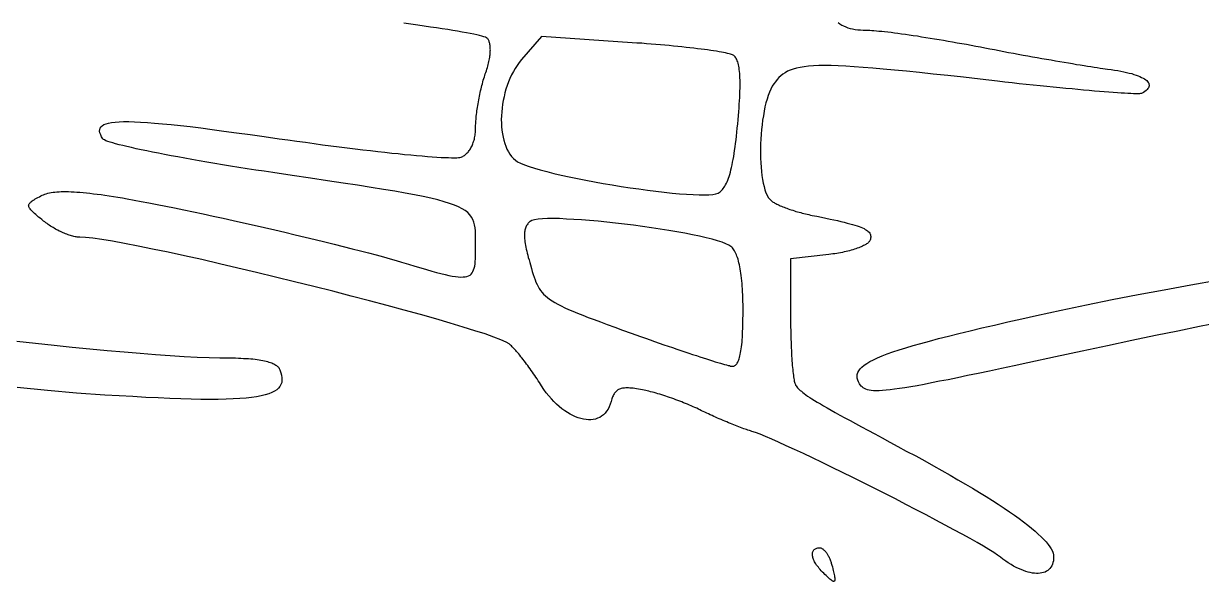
# Model space of a CAD drawing. Extents: x 61.4 to 117, y 125.4 to 225.4.
# Drawn here: x 83.79 to 93.79, y 149.06 to 153.8 of the extents above; entities that cross this region are included whole.
import ezdxf

# ---------------------------------------------------------------- set-up
doc = ezdxf.new("R2010")
doc.units = 0
doc.layers.add('LAYER_1', color=7, linetype='CONTINUOUS')

msp = doc.modelspace()

# ---------------------------------------------------------------- linework, layer by layer
at = {"layer": 'LAYER_1', "color": 7}
for points in [[(87.725, 153.674), (87.719, 153.678), (87.71, 153.682), (87.697, 153.686), (87.68, 153.691), (87.661, 153.696), (87.637, 153.702), (87.611, 153.708), (87.581, 153.714), (87.549, 153.72), (87.513, 153.726), (87.474, 153.733), (87.433, 153.74), (87.39, 153.747), (87.343, 153.754), (87.294, 153.762), (87.243, 153.769), (87.19, 153.777), (87.135, 153.785), (87.077, 153.793), (87.018, 153.801)], [(90.705, 153.807), (90.72, 153.796), (90.736, 153.786), (90.752, 153.778), (90.77, 153.77), (90.788, 153.763), (90.808, 153.757), (90.828, 153.753), (90.85, 153.749), (90.872, 153.746), (90.895, 153.744), (90.919, 153.743), (90.945, 153.742)], [(90.945, 153.742), (90.958, 153.742), (90.973, 153.741), (90.99, 153.74), (91.009, 153.739), (91.03, 153.737), (91.052, 153.735), (91.075, 153.733), (91.1, 153.73), (91.126, 153.727), (91.154, 153.724), (91.183, 153.72), (91.213, 153.716), (91.244, 153.712), (91.276, 153.708), (91.309, 153.703), (91.343, 153.698), (91.378, 153.693), (91.413, 153.687), (91.45, 153.681), (91.486, 153.675), (91.524, 153.669), (91.562, 153.663), (91.6, 153.657), (91.639, 153.65), (91.677, 153.643), (91.716, 153.636), (91.756, 153.629), (91.795, 153.622), (91.834, 153.615), (91.874, 153.607), (91.913, 153.6)], [(87.709, 153.371), (87.714, 153.384), (87.719, 153.398), (87.723, 153.411), (87.727, 153.425), (87.73, 153.438), (87.734, 153.451), (87.737, 153.463), (87.739, 153.476), (87.742, 153.488), (87.744, 153.5), (87.746, 153.512), (87.748, 153.523), (87.749, 153.534), (87.75, 153.545), (87.751, 153.556), (87.751, 153.566), (87.752, 153.576), (87.751, 153.585), (87.751, 153.595), (87.751, 153.603), (87.75, 153.612), (87.748, 153.62), (87.747, 153.628), (87.745, 153.635), (87.743, 153.642), (87.741, 153.648), (87.738, 153.654), (87.735, 153.66), (87.732, 153.665), (87.728, 153.67), (87.725, 153.674)], [(88.956, 153.636), (88.186, 153.689), (88.016, 153.492)], [(89.814, 153.53), (89.808, 153.533), (89.8, 153.536), (89.791, 153.539), (89.779, 153.542), (89.766, 153.545), (89.75, 153.549), (89.733, 153.552), (89.714, 153.556), (89.694, 153.559), (89.672, 153.563), (89.648, 153.567), (89.624, 153.57), (89.597, 153.574), (89.57, 153.578), (89.541, 153.581), (89.511, 153.585), (89.479, 153.589), (89.447, 153.593), (89.414, 153.596), (89.379, 153.6), (89.344, 153.604), (89.308, 153.607), (89.271, 153.611), (89.234, 153.614), (89.196, 153.618), (89.157, 153.621), (89.118, 153.624), (89.078, 153.627), (89.037, 153.631), (88.997, 153.633), (88.956, 153.636)], [(91.913, 153.6), (91.952, 153.592), (91.992, 153.584), (92.032, 153.577), (92.072, 153.569), (92.112, 153.561), (92.153, 153.554), (92.194, 153.546), (92.235, 153.539), (92.275, 153.531), (92.316, 153.524), (92.356, 153.517), (92.396, 153.51), (92.436, 153.503), (92.475, 153.496), (92.513, 153.489), (92.551, 153.482), (92.588, 153.476), (92.625, 153.47), (92.66, 153.464), (92.695, 153.458), (92.729, 153.452), (92.761, 153.447), (92.793, 153.442), (92.823, 153.437), (92.852, 153.433), (92.879, 153.428), (92.905, 153.424), (92.93, 153.421), (92.952, 153.417), (92.974, 153.415), (92.993, 153.412)], [(88.016, 153.492), (87.997, 153.468), (87.979, 153.443), (87.962, 153.417), (87.947, 153.39), (87.932, 153.362), (87.918, 153.333), (87.906, 153.303), (87.895, 153.272), (87.884, 153.241), (87.875, 153.209), (87.868, 153.177), (87.861, 153.145), (87.855, 153.113), (87.851, 153.08), (87.848, 153.048), (87.846, 153.016), (87.845, 152.985), (87.846, 152.953), (87.847, 152.923), (87.85, 152.893), (87.854, 152.863), (87.86, 152.835), (87.866, 152.808), (87.874, 152.781), (87.883, 152.756), (87.893, 152.733), (87.905, 152.71), (87.918, 152.689), (87.932, 152.67), (87.947, 152.653), (87.964, 152.638)], [(89.852, 152.947), (89.856, 152.982), (89.859, 153.017), (89.861, 153.05), (89.864, 153.082), (89.866, 153.113), (89.868, 153.143), (89.869, 153.171), (89.87, 153.198), (89.871, 153.224), (89.872, 153.249), (89.872, 153.273), (89.872, 153.295), (89.872, 153.317), (89.871, 153.337), (89.87, 153.356), (89.869, 153.374), (89.868, 153.391), (89.866, 153.407), (89.864, 153.422), (89.861, 153.436), (89.859, 153.449), (89.855, 153.462), (89.852, 153.473), (89.848, 153.483), (89.844, 153.492), (89.84, 153.501), (89.836, 153.508), (89.831, 153.515), (89.825, 153.521), (89.82, 153.526), (89.814, 153.53)], [(92.059, 153.309), (91.91, 153.326), (91.769, 153.342), (91.636, 153.356), (91.512, 153.37), (91.395, 153.382), (91.286, 153.393), (91.183, 153.403), (91.088, 153.412), (91, 153.42), (90.917, 153.426), (90.841, 153.432), (90.771, 153.436), (90.706, 153.439), (90.646, 153.441), (90.591, 153.441), (90.541, 153.441), (90.495, 153.439), (90.454, 153.436), (90.416, 153.432), (90.382, 153.426), (90.351, 153.42), (90.323, 153.412), (90.298, 153.403), (90.275, 153.393), (90.254, 153.381), (90.235, 153.368), (90.218, 153.355), (90.202, 153.339), (90.187, 153.323), (90.172, 153.305), (90.159, 153.286)], [(87.627, 152.923), (87.627, 152.935), (87.628, 152.947), (87.628, 152.959), (87.629, 152.972), (87.63, 152.985), (87.631, 152.999), (87.632, 153.013), (87.634, 153.027), (87.636, 153.042), (87.638, 153.057), (87.64, 153.072), (87.642, 153.087), (87.645, 153.103), (87.647, 153.118), (87.65, 153.134), (87.653, 153.15), (87.656, 153.165), (87.659, 153.181), (87.662, 153.197), (87.666, 153.212), (87.669, 153.228), (87.673, 153.243), (87.677, 153.258), (87.68, 153.273), (87.684, 153.288), (87.688, 153.303), (87.692, 153.317), (87.697, 153.331), (87.701, 153.345), (87.705, 153.358), (87.709, 153.371)], [(92.993, 153.412), (93.023, 153.408), (93.052, 153.403), (93.079, 153.399), (93.106, 153.394), (93.131, 153.389), (93.154, 153.384), (93.177, 153.378), (93.198, 153.373), (93.217, 153.367), (93.236, 153.361), (93.253, 153.354), (93.268, 153.348), (93.282, 153.341), (93.295, 153.335), (93.307, 153.328), (93.317, 153.321), (93.325, 153.314), (93.332, 153.307), (93.338, 153.299), (93.342, 153.292), (93.344, 153.284), (93.346, 153.277), (93.345, 153.269), (93.343, 153.261), (93.34, 153.254), (93.335, 153.246), (93.328, 153.238), (93.32, 153.23), (93.31, 153.222), (93.299, 153.214), (93.286, 153.207)], [(90.159, 153.286), (90.146, 153.266), (90.133, 153.242), (90.122, 153.216), (90.111, 153.188), (90.101, 153.157), (90.092, 153.124), (90.084, 153.09), (90.076, 153.054), (90.07, 153.016), (90.064, 152.978), (90.059, 152.939), (90.054, 152.899), (90.051, 152.858), (90.048, 152.817), (90.047, 152.776), (90.046, 152.736), (90.046, 152.696), (90.046, 152.656), (90.048, 152.617), (90.051, 152.579), (90.054, 152.543), (90.058, 152.508), (90.063, 152.474), (90.069, 152.443), (90.076, 152.414), (90.084, 152.387), (90.092, 152.362), (90.102, 152.341), (90.112, 152.322), (90.124, 152.307), (90.136, 152.295)], [(93.286, 153.207), (93.282, 153.205), (93.274, 153.204), (93.263, 153.203), (93.249, 153.203), (93.233, 153.203), (93.213, 153.203), (93.191, 153.204), (93.166, 153.205), (93.138, 153.207), (93.108, 153.208), (93.076, 153.21), (93.041, 153.213), (93.004, 153.216), (92.965, 153.219), (92.924, 153.222), (92.881, 153.225), (92.836, 153.229), (92.79, 153.233), (92.741, 153.238), (92.691, 153.243), (92.64, 153.247), (92.587, 153.253), (92.532, 153.258), (92.477, 153.264), (92.42, 153.269), (92.362, 153.276), (92.303, 153.282), (92.243, 153.288), (92.183, 153.295), (92.121, 153.302), (92.059, 153.309)], [(84.462, 152.819), (84.451, 152.837), (84.443, 152.855), (84.437, 152.87), (84.434, 152.885), (84.435, 152.898), (84.439, 152.911), (84.446, 152.922), (84.456, 152.931), (84.47, 152.94), (84.488, 152.947), (84.51, 152.953), (84.536, 152.958), (84.566, 152.962), (84.6, 152.965), (84.638, 152.966), (84.681, 152.966), (84.729, 152.965), (84.781, 152.962), (84.839, 152.959), (84.901, 152.954), (84.969, 152.948), (85.042, 152.941), (85.12, 152.932), (85.204, 152.923), (85.293, 152.912), (85.389, 152.9), (85.49, 152.886), (85.597, 152.872), (85.711, 152.856), (85.831, 152.839), (85.958, 152.821)], [(89.686, 152.359), (89.694, 152.363), (89.702, 152.369), (89.709, 152.375), (89.716, 152.382), (89.724, 152.389), (89.73, 152.398), (89.737, 152.408), (89.744, 152.418), (89.75, 152.43), (89.756, 152.442), (89.762, 152.455), (89.768, 152.469), (89.774, 152.485), (89.779, 152.501), (89.785, 152.518), (89.79, 152.537), (89.795, 152.556), (89.8, 152.576), (89.805, 152.598), (89.809, 152.621), (89.814, 152.644), (89.818, 152.669), (89.822, 152.695), (89.826, 152.722), (89.83, 152.751), (89.834, 152.78), (89.838, 152.811), (89.842, 152.843), (89.845, 152.876), (89.849, 152.911), (89.852, 152.947)], [(87.503, 152.664), (87.51, 152.667), (87.517, 152.671), (87.524, 152.675), (87.531, 152.679), (87.538, 152.684), (87.544, 152.689), (87.55, 152.694), (87.556, 152.7), (87.562, 152.707), (87.567, 152.713), (87.573, 152.72), (87.578, 152.727), (87.583, 152.735), (87.587, 152.743), (87.592, 152.751), (87.596, 152.76), (87.6, 152.769), (87.603, 152.778), (87.607, 152.788), (87.61, 152.798), (87.613, 152.808), (87.616, 152.818), (87.618, 152.829), (87.62, 152.84), (87.622, 152.851), (87.623, 152.862), (87.625, 152.874), (87.626, 152.886), (87.627, 152.898), (87.627, 152.911), (87.627, 152.923)], [(85.906, 152.533), (85.832, 152.544), (85.759, 152.555), (85.687, 152.566), (85.616, 152.577), (85.546, 152.589), (85.478, 152.6), (85.411, 152.611), (85.345, 152.622), (85.28, 152.633), (85.218, 152.644), (85.157, 152.655), (85.098, 152.666), (85.041, 152.676), (84.986, 152.687), (84.933, 152.697), (84.882, 152.707), (84.834, 152.717), (84.788, 152.727), (84.745, 152.736), (84.704, 152.745), (84.666, 152.754), (84.631, 152.762), (84.599, 152.77), (84.57, 152.778), (84.545, 152.785), (84.522, 152.792), (84.503, 152.798), (84.487, 152.804), (84.475, 152.81), (84.466, 152.815), (84.462, 152.819)], [(85.958, 152.821), (86.033, 152.81), (86.108, 152.8), (86.182, 152.79), (86.255, 152.78), (86.327, 152.77), (86.398, 152.761), (86.468, 152.752), (86.536, 152.743), (86.603, 152.735), (86.669, 152.727), (86.733, 152.72), (86.795, 152.713), (86.855, 152.706), (86.914, 152.699), (86.97, 152.694), (87.024, 152.688), (87.076, 152.683), (87.126, 152.678), (87.173, 152.674), (87.217, 152.671), (87.259, 152.667), (87.298, 152.665), (87.334, 152.662), (87.367, 152.661), (87.396, 152.66), (87.423, 152.659), (87.446, 152.659), (87.466, 152.659), (87.482, 152.66), (87.494, 152.662), (87.503, 152.664)], [(87.964, 152.638), (87.983, 152.625), (88.009, 152.612), (88.042, 152.599), (88.081, 152.585), (88.126, 152.57), (88.176, 152.556), (88.231, 152.541), (88.291, 152.526), (88.354, 152.512), (88.421, 152.497), (88.491, 152.483), (88.563, 152.468), (88.636, 152.455), (88.711, 152.441), (88.787, 152.428), (88.862, 152.416), (88.938, 152.404), (89.013, 152.394), (89.087, 152.384), (89.158, 152.374), (89.228, 152.366), (89.295, 152.359), (89.358, 152.354), (89.418, 152.349), (89.473, 152.346), (89.524, 152.344), (89.569, 152.344), (89.608, 152.345), (89.641, 152.348), (89.667, 152.352), (89.686, 152.359)], [(87.627, 151.912), (87.627, 151.947), (87.627, 151.979), (87.627, 152.01), (87.625, 152.038), (87.622, 152.065), (87.618, 152.09), (87.612, 152.113), (87.603, 152.135), (87.592, 152.156), (87.577, 152.175), (87.56, 152.193), (87.538, 152.21), (87.512, 152.226), (87.481, 152.242), (87.446, 152.257), (87.405, 152.272), (87.359, 152.286), (87.306, 152.301), (87.247, 152.315), (87.182, 152.329), (87.109, 152.344), (87.029, 152.359), (86.94, 152.374), (86.844, 152.39), (86.739, 152.407), (86.624, 152.425), (86.501, 152.444), (86.368, 152.464), (86.224, 152.486), (86.07, 152.508), (85.906, 152.533)], [(83.958, 152.121), (83.943, 152.134), (83.929, 152.145), (83.915, 152.156), (83.903, 152.167), (83.891, 152.176), (83.881, 152.186), (83.872, 152.194), (83.863, 152.202), (83.856, 152.21), (83.849, 152.217), (83.844, 152.224), (83.839, 152.23), (83.836, 152.236), (83.833, 152.242), (83.832, 152.247), (83.831, 152.252), (83.832, 152.257), (83.833, 152.262), (83.835, 152.267), (83.838, 152.272), (83.843, 152.277), (83.848, 152.282), (83.854, 152.287), (83.861, 152.292), (83.869, 152.298), (83.877, 152.303), (83.887, 152.309), (83.898, 152.315), (83.909, 152.321), (83.922, 152.328), (83.935, 152.335)], [(83.935, 152.335), (83.945, 152.34), (83.956, 152.345), (83.968, 152.35), (83.981, 152.354), (83.994, 152.357), (84.008, 152.36), (84.022, 152.363), (84.038, 152.366), (84.054, 152.368), (84.071, 152.369), (84.089, 152.371), (84.108, 152.372), (84.128, 152.372), (84.149, 152.372), (84.17, 152.372), (84.193, 152.371), (84.217, 152.37), (84.241, 152.368), (84.267, 152.366), (84.294, 152.364), (84.322, 152.361), (84.351, 152.358), (84.381, 152.354), (84.413, 152.35), (84.446, 152.346), (84.479, 152.341), (84.514, 152.336), (84.551, 152.33), (84.589, 152.324), (84.628, 152.318), (84.668, 152.311)], [(84.668, 152.311), (84.726, 152.3), (84.787, 152.289), (84.853, 152.276), (84.923, 152.263), (84.995, 152.248), (85.071, 152.233), (85.149, 152.217), (85.23, 152.2), (85.312, 152.182), (85.397, 152.164), (85.483, 152.145), (85.569, 152.126), (85.657, 152.106), (85.745, 152.086), (85.833, 152.066), (85.921, 152.046), (86.008, 152.026), (86.095, 152.005), (86.18, 151.985), (86.264, 151.965), (86.346, 151.945), (86.426, 151.925), (86.503, 151.906), (86.578, 151.887), (86.65, 151.869), (86.718, 151.851), (86.783, 151.834), (86.844, 151.817), (86.9, 151.802), (86.951, 151.787), (86.998, 151.773)], [(90.136, 152.295), (90.141, 152.291), (90.147, 152.286), (90.154, 152.282), (90.161, 152.278), (90.168, 152.274), (90.176, 152.27), (90.185, 152.265), (90.194, 152.261), (90.204, 152.256), (90.214, 152.252), (90.224, 152.247), (90.235, 152.243), (90.247, 152.239), (90.258, 152.234), (90.27, 152.23), (90.282, 152.225), (90.295, 152.221), (90.307, 152.217), (90.32, 152.213), (90.334, 152.208), (90.347, 152.204), (90.36, 152.2), (90.374, 152.197), (90.388, 152.193), (90.401, 152.189), (90.415, 152.186), (90.429, 152.182), (90.443, 152.179), (90.457, 152.176), (90.47, 152.173), (90.484, 152.17)], [(89.795, 151.905), (89.777, 151.917), (89.752, 151.929), (89.719, 151.942), (89.68, 151.954), (89.634, 151.967), (89.584, 151.98), (89.528, 151.992), (89.468, 152.005), (89.404, 152.018), (89.336, 152.03), (89.266, 152.042), (89.194, 152.054), (89.119, 152.065), (89.044, 152.075), (88.968, 152.086), (88.891, 152.095), (88.815, 152.104), (88.74, 152.112), (88.667, 152.12), (88.595, 152.126), (88.526, 152.131), (88.46, 152.136), (88.398, 152.139), (88.339, 152.142), (88.286, 152.143), (88.237, 152.142), (88.194, 152.141), (88.158, 152.138), (88.128, 152.133), (88.105, 152.127), (88.091, 152.119)], [(90.484, 152.17), (90.525, 152.162), (90.564, 152.154), (90.601, 152.146), (90.636, 152.139), (90.669, 152.132), (90.7, 152.125), (90.729, 152.118), (90.756, 152.112), (90.782, 152.105), (90.805, 152.099), (90.827, 152.093), (90.847, 152.087), (90.866, 152.081), (90.883, 152.075), (90.898, 152.069), (90.912, 152.063), (90.925, 152.057), (90.936, 152.051), (90.946, 152.045), (90.954, 152.038), (90.961, 152.032), (90.968, 152.026), (90.973, 152.019), (90.976, 152.013), (90.979, 152.006), (90.981, 151.999), (90.982, 151.991), (90.982, 151.984), (90.981, 151.976), (90.979, 151.968), (90.977, 151.96)], [(84.266, 151.985), (84.258, 151.985), (84.25, 151.985), (84.242, 151.986), (84.234, 151.988), (84.225, 151.989), (84.215, 151.991), (84.206, 151.993), (84.196, 151.996), (84.186, 151.999), (84.176, 152.002), (84.166, 152.006), (84.156, 152.009), (84.145, 152.013), (84.134, 152.018), (84.124, 152.022), (84.113, 152.027), (84.102, 152.032), (84.091, 152.037), (84.08, 152.043), (84.07, 152.048), (84.059, 152.054), (84.048, 152.06), (84.038, 152.066), (84.027, 152.073), (84.017, 152.079), (84.006, 152.086), (83.996, 152.093), (83.987, 152.1), (83.977, 152.107), (83.968, 152.114), (83.958, 152.121)], [(88.091, 152.119), (88.085, 152.114), (88.079, 152.108), (88.074, 152.103), (88.069, 152.097), (88.064, 152.09), (88.06, 152.084), (88.057, 152.077), (88.053, 152.069), (88.05, 152.062), (88.048, 152.053), (88.046, 152.045), (88.044, 152.036), (88.043, 152.026), (88.042, 152.016), (88.042, 152.006), (88.042, 151.994), (88.042, 151.983), (88.043, 151.971), (88.045, 151.958), (88.046, 151.944), (88.048, 151.93), (88.051, 151.915), (88.054, 151.9), (88.057, 151.884), (88.061, 151.867), (88.065, 151.849), (88.07, 151.831), (88.074, 151.811), (88.08, 151.791), (88.086, 151.77), (88.092, 151.749)], [(87.912, 151.078), (87.885, 151.094), (87.841, 151.114), (87.782, 151.137), (87.708, 151.163), (87.62, 151.191), (87.521, 151.222), (87.41, 151.256), (87.289, 151.291), (87.159, 151.328), (87.021, 151.366), (86.876, 151.405), (86.726, 151.445), (86.571, 151.485), (86.413, 151.526), (86.252, 151.567), (86.09, 151.607), (85.928, 151.646), (85.767, 151.685), (85.608, 151.723), (85.452, 151.759), (85.301, 151.794), (85.155, 151.826), (85.015, 151.857), (84.883, 151.884), (84.76, 151.909), (84.646, 151.931), (84.544, 151.95), (84.454, 151.964), (84.376, 151.975), (84.314, 151.982), (84.266, 151.985)], [(90.977, 151.96), (90.975, 151.955), (90.972, 151.95), (90.969, 151.946), (90.964, 151.941), (90.959, 151.936), (90.953, 151.932), (90.946, 151.927), (90.939, 151.922), (90.93, 151.918), (90.921, 151.913), (90.912, 151.908), (90.902, 151.904), (90.891, 151.899), (90.88, 151.895), (90.868, 151.891), (90.856, 151.886), (90.843, 151.882), (90.83, 151.878), (90.816, 151.874), (90.802, 151.87), (90.787, 151.866), (90.772, 151.863), (90.757, 151.859), (90.741, 151.856), (90.725, 151.853), (90.709, 151.85), (90.693, 151.847), (90.676, 151.844), (90.659, 151.842), (90.642, 151.84), (90.625, 151.838)], [(86.998, 151.773), (87.056, 151.755), (87.111, 151.739), (87.162, 151.724), (87.209, 151.71), (87.254, 151.697), (87.294, 151.686), (87.332, 151.676), (87.367, 151.668), (87.399, 151.66), (87.428, 151.655), (87.455, 151.65), (87.479, 151.648), (87.501, 151.646), (87.52, 151.647), (87.538, 151.648), (87.553, 151.652), (87.567, 151.657), (87.579, 151.663), (87.589, 151.672), (87.597, 151.682), (87.604, 151.694), (87.61, 151.707), (87.615, 151.722), (87.619, 151.739), (87.622, 151.758), (87.624, 151.779), (87.625, 151.802), (87.626, 151.826), (87.627, 151.853), (87.627, 151.881), (87.627, 151.912)], [(89.898, 151.353), (89.898, 151.383), (89.898, 151.412), (89.897, 151.44), (89.896, 151.467), (89.895, 151.494), (89.894, 151.52), (89.893, 151.545), (89.891, 151.569), (89.889, 151.592), (89.887, 151.615), (89.885, 151.637), (89.883, 151.658), (89.88, 151.678), (89.877, 151.697), (89.874, 151.716), (89.871, 151.734), (89.867, 151.751), (89.863, 151.767), (89.859, 151.782), (89.855, 151.797), (89.851, 151.811), (89.846, 151.824), (89.841, 151.836), (89.836, 151.847), (89.831, 151.858), (89.826, 151.868), (89.82, 151.877), (89.814, 151.885), (89.808, 151.893), (89.802, 151.9), (89.795, 151.905)], [(90.625, 151.838), (90.301, 151.801), (90.301, 151.3)], [(88.092, 151.749), (88.1, 151.72), (88.108, 151.694), (88.115, 151.669), (88.123, 151.646), (88.131, 151.624), (88.139, 151.604), (88.148, 151.584), (88.157, 151.566), (88.167, 151.549), (88.178, 151.532), (88.191, 151.516), (88.204, 151.501), (88.219, 151.486), (88.236, 151.472), (88.255, 151.458), (88.276, 151.444), (88.299, 151.429), (88.324, 151.415), (88.352, 151.401), (88.383, 151.386), (88.416, 151.371), (88.453, 151.356), (88.493, 151.339), (88.536, 151.322), (88.582, 151.304), (88.633, 151.285), (88.687, 151.265), (88.745, 151.243), (88.808, 151.221), (88.875, 151.196), (88.947, 151.17)], [(92.389, 151.32), (92.599, 151.366), (92.814, 151.411), (93.032, 151.455), (93.252, 151.498), (93.475, 151.539), (93.699, 151.58), (93.924, 151.619)], [(89.806, 150.89), (89.812, 150.89), (89.818, 150.891), (89.824, 150.893), (89.829, 150.896), (89.834, 150.899), (89.839, 150.904), (89.844, 150.91), (89.849, 150.916), (89.853, 150.924), (89.857, 150.933), (89.861, 150.942), (89.865, 150.953), (89.868, 150.964), (89.871, 150.977), (89.874, 150.99), (89.877, 151.005), (89.88, 151.021), (89.882, 151.037), (89.885, 151.055), (89.887, 151.074), (89.889, 151.094), (89.89, 151.114), (89.892, 151.136), (89.893, 151.16), (89.894, 151.184), (89.895, 151.209), (89.896, 151.236), (89.897, 151.263), (89.897, 151.292), (89.898, 151.322), (89.898, 151.353)], [(89.898, 151.353), (89.898, 151.353)], [(90.301, 151.3), (90.301, 151.273), (90.301, 151.247), (90.301, 151.22), (90.302, 151.194), (90.302, 151.169), (90.303, 151.143), (90.304, 151.118), (90.305, 151.093), (90.305, 151.069), (90.306, 151.045), (90.308, 151.022), (90.309, 151), (90.31, 150.977), (90.311, 150.956), (90.313, 150.935), (90.314, 150.915), (90.316, 150.896), (90.318, 150.877), (90.319, 150.86), (90.321, 150.843), (90.323, 150.827), (90.325, 150.812), (90.327, 150.799), (90.329, 150.786), (90.331, 150.774), (90.333, 150.763), (90.335, 150.754), (90.337, 150.746), (90.339, 150.739), (90.342, 150.733), (90.344, 150.729)], [(90.887, 150.739), (90.878, 150.756), (90.871, 150.772), (90.867, 150.789), (90.866, 150.804), (90.868, 150.82), (90.873, 150.836), (90.881, 150.851), (90.892, 150.866), (90.907, 150.882), (90.926, 150.897), (90.948, 150.912), (90.975, 150.928), (91.005, 150.944), (91.04, 150.96), (91.078, 150.976), (91.121, 150.993), (91.169, 151.01), (91.222, 151.028), (91.279, 151.046), (91.341, 151.064), (91.408, 151.083), (91.481, 151.103), (91.558, 151.124), (91.642, 151.145), (91.731, 151.167), (91.825, 151.19), (91.926, 151.214), (92.032, 151.239), (92.145, 151.265), (92.264, 151.292), (92.389, 151.32)], [(93.949, 151.261), (93.773, 151.225), (93.59, 151.188), (93.399, 151.149), (93.2, 151.107), (92.993, 151.063), (92.776, 151.017), (92.551, 150.969), (92.316, 150.918)], [(88.947, 151.17), (88.987, 151.156), (89.028, 151.141), (89.068, 151.127), (89.108, 151.113), (89.147, 151.099), (89.186, 151.086), (89.224, 151.072), (89.261, 151.059), (89.298, 151.047), (89.334, 151.034), (89.369, 151.022), (89.404, 151.011), (89.437, 151), (89.469, 150.989), (89.501, 150.979), (89.531, 150.969), (89.56, 150.959), (89.587, 150.951), (89.614, 150.942), (89.639, 150.934), (89.662, 150.927), (89.684, 150.92), (89.705, 150.914), (89.724, 150.909), (89.741, 150.904), (89.757, 150.9), (89.77, 150.896), (89.782, 150.894), (89.792, 150.891), (89.8, 150.89), (89.806, 150.89)], [(83.73, 151.102), (83.89, 151.084), (84.047, 151.067), (84.202, 151.052), (84.352, 151.037), (84.499, 151.023), (84.641, 151.01), (84.778, 150.999), (84.909, 150.989), (85.033, 150.98), (85.151, 150.973), (85.261, 150.967), (85.363, 150.962), (85.456, 150.96), (85.539, 150.959)], [(88.187, 150.722), (88.178, 150.737), (88.169, 150.751), (88.159, 150.766), (88.149, 150.781), (88.139, 150.795), (88.129, 150.81), (88.119, 150.825), (88.109, 150.839), (88.099, 150.853), (88.089, 150.867), (88.079, 150.881), (88.069, 150.895), (88.059, 150.908), (88.049, 150.921), (88.039, 150.934), (88.03, 150.946), (88.02, 150.959), (88.011, 150.97), (88.002, 150.982), (87.993, 150.993), (87.984, 151.003), (87.975, 151.013), (87.967, 151.023), (87.959, 151.032), (87.951, 151.04), (87.944, 151.048), (87.937, 151.055), (87.93, 151.062), (87.923, 151.068), (87.917, 151.073), (87.912, 151.078)], [(85.539, 150.959), (85.564, 150.959), (85.588, 150.959), (85.612, 150.958), (85.634, 150.957), (85.656, 150.956), (85.677, 150.955), (85.698, 150.954), (85.717, 150.952), (85.736, 150.951), (85.754, 150.949), (85.772, 150.946), (85.788, 150.944), (85.804, 150.941), (85.819, 150.939), (85.834, 150.936), (85.847, 150.932), (85.86, 150.929), (85.872, 150.925), (85.884, 150.921), (85.895, 150.917), (85.905, 150.913), (85.914, 150.909), (85.922, 150.904), (85.93, 150.899), (85.937, 150.894), (85.944, 150.888), (85.95, 150.883), (85.955, 150.877), (85.959, 150.871), (85.962, 150.865), (85.965, 150.858)], [(85.965, 150.858), (85.973, 150.834), (85.979, 150.812), (85.982, 150.791), (85.982, 150.771), (85.98, 150.752), (85.974, 150.735), (85.965, 150.718), (85.953, 150.703), (85.938, 150.689), (85.919, 150.677), (85.896, 150.665), (85.87, 150.655), (85.84, 150.645), (85.805, 150.637), (85.767, 150.63), (85.724, 150.624), (85.677, 150.619), (85.625, 150.615), (85.568, 150.611), (85.507, 150.609), (85.441, 150.608), (85.369, 150.608), (85.293, 150.608), (85.211, 150.61), (85.123, 150.612), (85.03, 150.616), (84.932, 150.62), (84.827, 150.625), (84.717, 150.631), (84.6, 150.637), (84.477, 150.644)], [(92.316, 150.918), (92.2, 150.893), (92.092, 150.87), (91.989, 150.848), (91.893, 150.828), (91.803, 150.809), (91.719, 150.791), (91.64, 150.775), (91.566, 150.761), (91.498, 150.747), (91.435, 150.735), (91.376, 150.724), (91.322, 150.715), (91.272, 150.706), (91.227, 150.699), (91.185, 150.693), (91.147, 150.689), (91.113, 150.685), (91.082, 150.682), (91.054, 150.681), (91.029, 150.681), (91.006, 150.681), (90.986, 150.683), (90.969, 150.686), (90.953, 150.689), (90.94, 150.694), (90.928, 150.699), (90.918, 150.706), (90.909, 150.713), (90.901, 150.721), (90.893, 150.73), (90.887, 150.739)], [(84.477, 150.644), (84.238, 150.661), (83.99, 150.682), (83.733, 150.708)], [(88.777, 150.589), (88.77, 150.566), (88.761, 150.544), (88.751, 150.524), (88.739, 150.507), (88.726, 150.491), (88.712, 150.477), (88.697, 150.465), (88.681, 150.455), (88.663, 150.448), (88.645, 150.441), (88.626, 150.437), (88.606, 150.435), (88.586, 150.435), (88.565, 150.436), (88.543, 150.439), (88.521, 150.444), (88.498, 150.451), (88.476, 150.459), (88.453, 150.47), (88.429, 150.481), (88.406, 150.495), (88.383, 150.511), (88.36, 150.528), (88.337, 150.546), (88.314, 150.567), (88.292, 150.589), (88.27, 150.612), (88.248, 150.637), (88.227, 150.664), (88.207, 150.692), (88.187, 150.722)], [(89.045, 150.689), (89.027, 150.692), (89.01, 150.695), (88.994, 150.697), (88.979, 150.7), (88.964, 150.702), (88.951, 150.703), (88.937, 150.704), (88.925, 150.705), (88.913, 150.705), (88.902, 150.705), (88.892, 150.704), (88.882, 150.703), (88.873, 150.702), (88.864, 150.7), (88.856, 150.698), (88.848, 150.695), (88.841, 150.691), (88.834, 150.688), (88.828, 150.683), (88.822, 150.678), (88.817, 150.673), (88.811, 150.667), (88.807, 150.661), (88.802, 150.654), (88.798, 150.646), (88.794, 150.638), (88.79, 150.63), (88.787, 150.62), (88.783, 150.611), (88.78, 150.6), (88.777, 150.589)], [(89.532, 150.518), (89.518, 150.525), (89.504, 150.532), (89.489, 150.539), (89.474, 150.545), (89.458, 150.552), (89.442, 150.559), (89.426, 150.566), (89.41, 150.573), (89.393, 150.579), (89.377, 150.586), (89.36, 150.592), (89.343, 150.599), (89.326, 150.605), (89.309, 150.611), (89.292, 150.617), (89.274, 150.623), (89.257, 150.629), (89.241, 150.635), (89.224, 150.64), (89.207, 150.646), (89.191, 150.651), (89.175, 150.656), (89.159, 150.66), (89.143, 150.665), (89.128, 150.669), (89.113, 150.673), (89.098, 150.677), (89.084, 150.68), (89.071, 150.683), (89.057, 150.686), (89.045, 150.689)], [(90.344, 150.729), (90.349, 150.722), (90.354, 150.715), (90.36, 150.707), (90.366, 150.7), (90.374, 150.692), (90.383, 150.684), (90.393, 150.676), (90.404, 150.667), (90.416, 150.657), (90.43, 150.647), (90.446, 150.636), (90.464, 150.625), (90.483, 150.613), (90.505, 150.599), (90.528, 150.585), (90.554, 150.57), (90.582, 150.553), (90.612, 150.536), (90.645, 150.517), (90.681, 150.497), (90.72, 150.475), (90.761, 150.452), (90.806, 150.428), (90.853, 150.402), (90.904, 150.374), (90.958, 150.345), (91.016, 150.314), (91.078, 150.28), (91.143, 150.245), (91.211, 150.208), (91.284, 150.169)], [(89.971, 150.336), (89.961, 150.34), (89.951, 150.343), (89.939, 150.347), (89.928, 150.351), (89.916, 150.355), (89.903, 150.359), (89.89, 150.364), (89.877, 150.369), (89.863, 150.374), (89.849, 150.38), (89.834, 150.385), (89.82, 150.391), (89.805, 150.397), (89.79, 150.403), (89.774, 150.409), (89.759, 150.416), (89.743, 150.422), (89.728, 150.429), (89.712, 150.436), (89.696, 150.442), (89.681, 150.449), (89.665, 150.456), (89.65, 150.463), (89.634, 150.47), (89.619, 150.477), (89.604, 150.484), (89.589, 150.491), (89.574, 150.498), (89.56, 150.505), (89.546, 150.511), (89.532, 150.518)], [(92.083, 149.269), (92.059, 149.286), (92.026, 149.308), (91.986, 149.332), (91.939, 149.361), (91.885, 149.392), (91.825, 149.426), (91.759, 149.462), (91.688, 149.501), (91.613, 149.541), (91.534, 149.583), (91.452, 149.627), (91.367, 149.671), (91.28, 149.716), (91.191, 149.762), (91.101, 149.808), (91.011, 149.854), (90.92, 149.899), (90.83, 149.944), (90.742, 149.987), (90.655, 150.03), (90.57, 150.071), (90.488, 150.11), (90.41, 150.147), (90.335, 150.182), (90.265, 150.214), (90.2, 150.244), (90.141, 150.27), (90.088, 150.292), (90.042, 150.311), (90.003, 150.326), (89.971, 150.336)], [(91.284, 150.169), (91.364, 150.127), (91.441, 150.085), (91.515, 150.044), (91.586, 150.004), (91.655, 149.965), (91.722, 149.926), (91.786, 149.889), (91.847, 149.853), (91.905, 149.817), (91.961, 149.783), (92.015, 149.749), (92.065, 149.717), (92.114, 149.685), (92.159, 149.654), (92.202, 149.624), (92.242, 149.595), (92.28, 149.567), (92.315, 149.54), (92.348, 149.514), (92.378, 149.489), (92.405, 149.464), (92.43, 149.441), (92.452, 149.418), (92.472, 149.397), (92.488, 149.376), (92.503, 149.356), (92.514, 149.338), (92.524, 149.32), (92.53, 149.303), (92.534, 149.287), (92.535, 149.271)], [(90.572, 149.142), (90.562, 149.152), (90.553, 149.162), (90.545, 149.172), (90.537, 149.182), (90.529, 149.192), (90.522, 149.201), (90.516, 149.211), (90.511, 149.22), (90.505, 149.229), (90.501, 149.238), (90.497, 149.247), (90.494, 149.256), (90.491, 149.264), (90.489, 149.272), (90.488, 149.28), (90.487, 149.287), (90.487, 149.294), (90.487, 149.301), (90.488, 149.307), (90.49, 149.313), (90.492, 149.319), (90.495, 149.324), (90.498, 149.329), (90.502, 149.333), (90.507, 149.337), (90.512, 149.34), (90.518, 149.342), (90.525, 149.345), (90.532, 149.346), (90.54, 149.347), (90.549, 149.347)], [(90.549, 149.347), (90.552, 149.347), (90.556, 149.347), (90.559, 149.346), (90.563, 149.344), (90.567, 149.342), (90.57, 149.34), (90.574, 149.338), (90.578, 149.335), (90.582, 149.332), (90.585, 149.328), (90.589, 149.325), (90.593, 149.321), (90.597, 149.316), (90.6, 149.312), (90.604, 149.307), (90.608, 149.302), (90.611, 149.296), (90.615, 149.291), (90.618, 149.285), (90.621, 149.279), (90.625, 149.273), (90.628, 149.266), (90.631, 149.259), (90.634, 149.253), (90.637, 149.246), (90.64, 149.238), (90.642, 149.231), (90.645, 149.224), (90.647, 149.216), (90.65, 149.209), (90.652, 149.201)], [(92.535, 149.271), (92.535, 149.254), (92.533, 149.237), (92.529, 149.222), (92.525, 149.208), (92.519, 149.195), (92.512, 149.183), (92.504, 149.173), (92.495, 149.163), (92.485, 149.155), (92.474, 149.148), (92.462, 149.142), (92.449, 149.137), (92.436, 149.134), (92.421, 149.131), (92.405, 149.13), (92.389, 149.13), (92.372, 149.131), (92.355, 149.133), (92.337, 149.137), (92.318, 149.141), (92.298, 149.147), (92.278, 149.154), (92.258, 149.162), (92.237, 149.171), (92.216, 149.181), (92.194, 149.193), (92.173, 149.206), (92.15, 149.22), (92.128, 149.235), (92.105, 149.251), (92.083, 149.268)], [(92.083, 149.268), (92.083, 149.269)], [(90.652, 149.201), (90.656, 149.185), (90.66, 149.17), (90.663, 149.156), (90.666, 149.143), (90.669, 149.131), (90.672, 149.12), (90.674, 149.11), (90.675, 149.101), (90.676, 149.093), (90.677, 149.086), (90.677, 149.079), (90.677, 149.074), (90.676, 149.07), (90.675, 149.067), (90.674, 149.064), (90.672, 149.063), (90.669, 149.062), (90.666, 149.062), (90.662, 149.063), (90.658, 149.065), (90.653, 149.068), (90.648, 149.072), (90.642, 149.076), (90.635, 149.082), (90.628, 149.088), (90.621, 149.095), (90.612, 149.103), (90.603, 149.112), (90.593, 149.121), (90.583, 149.131), (90.572, 149.142)]]:
    msp.add_lwpolyline(points, dxfattribs=at)
for points in [[(89.852, 152.947)], [(90.887, 150.739)], [(84.477, 150.644)], [(90.572, 149.142)]]:
    msp.add_lwpolyline(points, close=True, dxfattribs=at)

doc.saveas('drawing.dxf')
